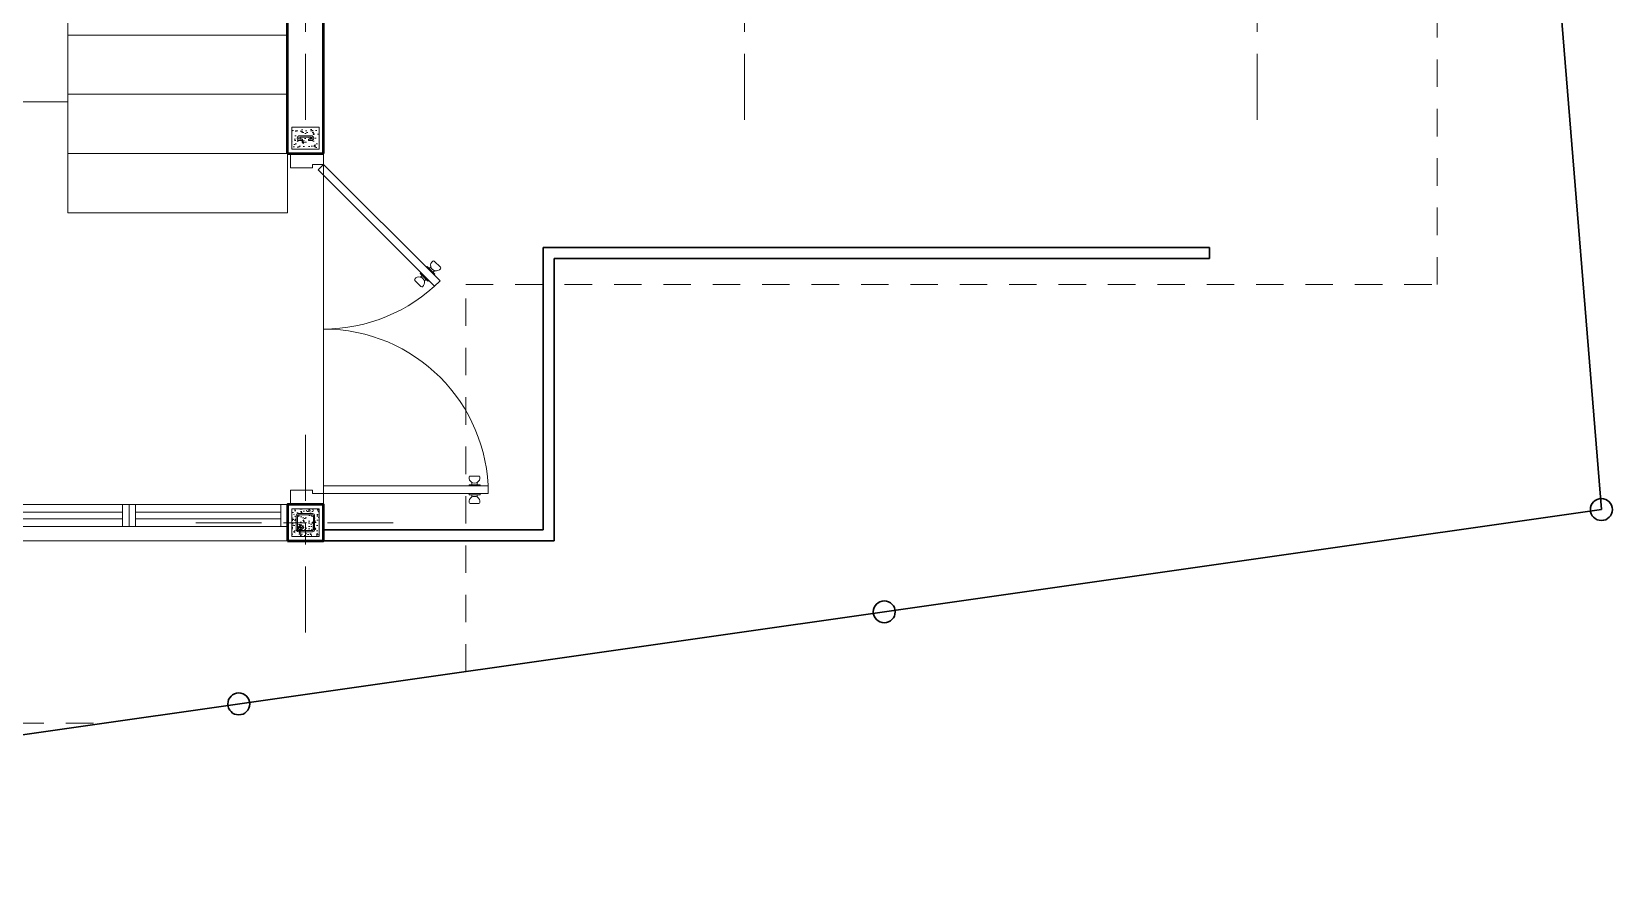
# Model space of a CAD drawing. Header units: millimetres. Extents: x 1147.5 to 1224.1, y 2097.1 to 2139.6.
# Drawn here: x 1164.93 to 1172.13, y 2128.13 to 2132 of the extents above; entities that cross this region are included whole.
import ezdxf

# ---------------------------------------------------------------- set-up
doc = ezdxf.new("R2010")
doc.units = ezdxf.units.MM
doc.linetypes.add('CENTRO2', pattern=[1.125, 0.75, -0.125, 0.125, -0.125])
doc.linetypes.add('HIDDEN2', pattern=[0.1875, 0.125, -0.0625])
for name, color, linetype, lineweight in [('1 EJES', 5, 'CENTRO2', 5), ('1 MUEBLES FIJOS', 1, 'Continuous', 30), ('1 PAREDES', 7, 'Continuous', 50), ('1 PISOS', 3, 'Continuous', 15), ('1 proyecciones', 8, 'HIDDEN2', 5), ('DETALLES ESTRUCTURALES', 7, 'Continuous', 13), ('elec SLT', 14, 'Continuous', 30), ('pyv', 3, 'Continuous', 18)]:
    doc.layers.add(name, color=color, linetype=linetype, lineweight=lineweight)

# ---------------------------------------------------------------- blocks, each defined once
blk = doc.blocks.new('Castillo 0.15 X0.15')
at = {"layer": 'DETALLES ESTRUCTURALES', "ltscale": 3.5}
h = blk.add_hatch(dxfattribs=at)
h.set_pattern_fill('AR-CONC', color=256, scale=0.00029166666655, style=0)
h.set_pattern_definition([(49.99999999999999, (-361.5996081455667, -704.9376167308769), (0.05313719510257962, -0.004648899946987173), [0.0055562499977775, -0.06111874997555251]), (355, (-361.5996081455667, -704.9376167308769), (-0.01027915757212454, 0.05572485415167922), [0.004444999998222001, -0.048894999980442]), (100.451, (-361.5951800622351, -704.9380041371268), (0.04285822963542815, 0.05107570059382151), [0.004722083331444501, -0.0519429166458895]), (46.18420000000002, (-361.5996081455667, -704.9228000642162), (0.07906472022857866, -0.01226234564214048), [0.008334374996666248, -0.09167812496332874]), (96.63559999999998, (-361.593019424736, -704.9238219183825), (0.069242901691622, 0.07216578710573138), [0.007083124997166748, -0.07791437496883422]), (351.1840000000001, (-361.5996081455667, -704.9228000642162), (0.06924301000136686, 0.07216565934714139), [0.006667499997333, -0.07334249997066301]), (21, (-361.5921998122364, -704.9265042308814), (0.04422100660096506, -0.02982744288879142), [0.0055562499977775, -0.06111874997555251]), (326.0000000000001, (-361.5921998122364, -704.9265042308814), (0.01802559159418683, 0.05372149009752119), [0.004444999998222001, -0.048894999980442]), (71.4514, (-361.5885147497378, -704.9289898433804), (0.06224647644972105, 0.02389416682429242), [0.004722083331444501, -0.0519429166458895]), (37.50000000000001, (-361.5996081455667, -704.9376167308769), (0.0009008426143956095, 0.02466188632813824), [0, -0.0483023333140124, 0, -0.049635833313479, 0, -0.04908020831370125]), (7.499999999999999, (-361.5996081455667, -704.9376167308769), (0.01948906822437688, 0.02921933431026379), [0, -0.0282998333220134, 0, -0.0471910833144569, 0, -0.01870604165918425]), (327.5, (-361.6161287288934, -704.9376167308769), (0.03954725690785192, -0.001670883663861405), [0, -0.018520833325925, 0, -0.057784999976886, 0, -0.0766762499693295]), (317.5, (-361.6235370622239, -704.9376167308769), (0.04320434455364019, 0.007416059881755705), [0, -0.0240770833237025, 0, -0.03837516665131661, 0, -0.05445124997821951])])
h.paths.add_polyline_path([(-0.0125, 0.1374999999500758), (-0.1374999999500758, 0.137499999949981), (-0.1374999999500758, 0.0125), (-0.0125, 0.0125)])
h.paths.add_polyline_path([(-0.0425937499881059, 0.116666666625, -0.4142135623730951), (-0.03333333332507579, 0.1074062499620646), (-0.03333333332507579, 0.04259374998782169, -0.4142135623715969), (-0.04259374998791642, 0.03333333332498105), (-0.1074062499619699, 0.03333333332498105, -0.414213562372091), (-0.116666666625, 0.04259374998801116), (-0.116666666625, 0.1074062499620646, -0.4142135623730951), (-0.1074062499621594, 0.116666666625)], flags=16)
h.paths.add_polyline_path([(-0.03862499998952908, 0.1074062499620646, -1), (-0.04656249998630375, 0.1074062499620646, -1)], flags=0)
h.paths.add_polyline_path([(-0.1034374999635825, 0.1074062499620646, -1), (-0.1113749999605467, 0.1074062499620646, -1)], flags=0)
h.paths.add_polyline_path([(-0.1113749999605467, 0.04259374998782169, -0.1164352397052986), (-0.1109559979408371, 0.04436864881252391, 0.1164352397052986)], flags=0)
h.paths.add_polyline_path([(-0.03862499998952908, 0.04259374998782169, -1), (-0.04656249998630375, 0.04259374998782169, -1)], flags=0)
h.paths.add_polyline_path([(-0.1034374999635825, 0.04259374998782169, -1), (-0.1113749999605467, 0.04259374998782169, -1)], flags=0)
h.paths.add_polyline_path([(-0.03862499998952908, 0.1074062499620646, -1), (-0.04656249998630375, 0.1074062499620646, -0.4142135623728769), (-0.04259374998791642, 0.111374999960452), (-0.1074062499619699, 0.111374999960452, -0.4142135623728769), (-0.1034374999635825, 0.1074062499620646, -1), (-0.1113749999605467, 0.1074062499620646), (-0.1113749999603572, 0.05172120682767657), (-0.09627668385854847, 0.06681952292939061), (-0.09253491047646421, 0.0630777495471169), (-0.1102125799988173, 0.04540008002457434, -0.6681786379473831), (-0.1034374999635825, 0.04259374998782169, -0.1989123673818361), (-0.104599919925312, 0.03978741995106902), (-0.08692225040276942, 0.05746508947361158), (-0.0831804770204957, 0.05372331609124312), (-0.098278793122115, 0.03862499998962382), (-0.04259374998791642, 0.03862499998943435, -0.4142135623728769), (-0.04656249998630375, 0.04259374998782169, -1), (-0.03862499998952908, 0.04259374998782169)], flags=0)
blk.add_lwpolyline([(-0.157500000000091, -0.0075), (0.007499999999999979, -0.0075), (0.007499999999999999, 0.1574999999999773), (-0.1575000000000909, 0.1574999999999773)], close=True)
at = {"layer": 'DETALLES ESTRUCTURALES'}
blk.add_lwpolyline([(-0.1374999999500758, 0.0125), (-0.0125, 0.0125), (-0.0125, 0.137499999949981), (-0.1374999999500758, 0.137499999949981)], close=True, dxfattribs=at)
for points in [[(-0.09827879312230449, 0.03862499998952908), (-0.0425937499881059, 0.03862499998943435, 0.414213562373095), (-0.03862499998952908, 0.04259374998782169), (-0.03862499998952908, 0.1074062499620646, 0.414213562373095), (-0.0425937499881059, 0.111374999960452), (-0.1074062499621594, 0.111374999960452, 0.414213562373095), (-0.1113749999605467, 0.1074062499620646), (-0.1113749999605467, 0.04259374998782169, 0.668178637910143), (-0.104599919925312, 0.03978741995106902), (-0.08692225040257996, 0.05746508947351683), (-0.0831804770204957, 0.05372331609124312), (-0.1008581465430383, 0.03604564656870057, -0.668178637917991), (-0.116666666625, 0.04259374998782169), (-0.116666666625, 0.1074062499620646, -0.414213562373095), (-0.1074062499621594, 0.116666666625), (-0.0425937499881059, 0.116666666625, -0.414213562373095), (-0.03333333332507579, 0.1074062499620646), (-0.03333333332507579, 0.04259374998782169, -0.414213562373095), (-0.0425937499881059, 0.03333333332498105), (-0.1074062499621594, 0.03333333332498105)], [(-0.1113749999605467, 0.04259374998791642, -0.1989123673734541), (-0.1102125799988173, 0.04540008002457434), (-0.09253491047627475, 0.06307774954721163), (-0.09627668385854847, 0.06681952292948534), (-0.1113749999605467, 0.05172120682758183)]]:
    blk.add_lwpolyline(points, format="xyb", dxfattribs=at)
for centre in [(-0.1077640932046319, 0.106903762515624), (-0.04295159323057839, 0.106903762515624), (-0.1077640932046319, 0.04209126254138103), (-0.04295159323057839, 0.04209126254138103)]:
    blk.add_circle(centre, 0.0039687499984125, dxfattribs=at)
blk = doc.blocks.new('*U139')
for p, q in [((0, 0), (0.7210400773642719, 0)), ((0.03000000000001136, -0.0349999999999977), (0.6910400773642605, -0.0349999999999977)), ((0.03000000000001136, -0.06500000000000794), (0.6910400773642605, -0.06500000000000794)), ((0, -0.1000000000000057), (0.7210400773642719, -0.1000000000000057))]:
    blk.add_line(p, q)
for points in [[(0, 0), (0.03000000000001136, 0), (0.03000000000001136, -0.1000000000000057), (0, -0.1000000000000057)], [(0.6910400773642605, 0), (0.7210400773642719, 0), (0.7210400773642719, -0.1000000000000057), (0.6910400773642605, -0.1000000000000057)]]:
    blk.add_lwpolyline(points, close=True)
blk = doc.blocks.new('Jamba de 10X15')
at = {"layer": 'DETALLES ESTRUCTURALES', "lineweight": 0, "ltscale": 3.5}
h = blk.add_hatch(dxfattribs=at)
h.set_pattern_fill('AR-CONC', color=256, scale=0.007)
h.set_pattern_definition([(49.99999999999999, (-0.006250000000000006, 0), (0.05020821278205274, -0.004392649448781658), [0.00525, -0.05775]), (355, (-0.006250000000000006, 0), (-0.00971259335291, 0.05265344935900083), [0.0042, -0.0462]), (100.45144446, (-0.002065982330000006, -0.00036605408), (0.04049561927089784, 0.04826079936780406), [0.004461813439999998, -0.04907994783999999]), (46.18420000000002, (-0.006250000000000006, 0.014), (0.07470689314701007, -0.01158634965551536), [0.007874999999999997, -0.08662499999999998]), (96.63563549, (-2.442785000000575e-05, 0.01303446851), (0.06542633619719598, 0.06818830205421854), [0.006692723940000001, -0.07361996319999999]), (351.1841639899999, (-0.006250000000000006, 0.014), (0.06542633615383411, 0.06818830201889932), [0.0063, -0.06930000006999999]), (21, (0.0007499999999999946, 0.0105), (0.04178349364829232, -0.02818332234657372), [0.00525, -0.05775]), (326.0000000000001, (0.0007499999999999946, 0.0105), (0.01703207323451072, 0.05076050315327971), [0.0042, -0.0462]), (71.45144474, (0.004231957779999995, 0.00815138982), (0.05881556637109798, 0.02257718069644477), [0.004461813300000001, -0.04907994784]), (37.50000000000001, (-0.006250000000000006, 0), (0.0008511898722103468, 0.0233025697681918), [0, -0.04564, 0, -0.0469, 0, -0.046375]), (7.499999999999999, (-0.006250000000000006, 0), (0.0184148676209504, 0.02760881983176522), [0, -0.02674, 0, -0.04459, 0, -0.017675]), (327.5, (-0.02186, 0), (0.03736757053206863, -0.001578841021406583), [0, -0.0175, 0, -0.0546, 0, -0.07245]), (317.5, (-0.02886000000000001, 0), (0.04082303185396704, 0.007007348763262241), [0, -0.02275, 0, -0.03626, 0, -0.05145])])
h.paths.add_polyline_path([(-0.01249999999999999, 0.1449999999999773), (-0.1000000000000227, 0.1449999999999773), (-0.09999999999979536, 0.02), (-0.0125, 0.02)])
edge = h.paths.add_edge_path(flags=16)
edge.add_line((-0.06736250000003566, 0.0561124999999447), (-0.06736250000003566, 0.1088875000000326))
edge.add_arc((-0.05624999999995453, 0.1088875000000326), 0.01111250000008113, 0, 180, ccw=False)
edge.add_line((-0.0451374999998734, 0.1088875000000326), (-0.0451374999998734, 0.0963875000000553))
edge.add_line((-0.0451374999998734, 0.0963875000000553), (-0.05148749999998473, 0.0963875000000553))
edge.add_line((-0.05148749999998473, 0.0963875000000553), (-0.05148749999998473, 0.1088875000000326))
edge.add_arc((-0.05624999999995453, 0.1088875000000326), 0.004762499999969805, 0, 180)
edge.add_line((-0.06101249999992434, 0.1088875000000326), (-0.06101249999992434, 0.0561124999999447))
edge.add_arc((-0.05624999999995453, 0.0561124999999447), 0.004762499999969805, 180, 360)
edge.add_line((-0.05148749999998473, 0.0561124999999447), (-0.05148749999998473, 0.06861249999980829))
edge.add_line((-0.05148749999998473, 0.06861249999980829), (-0.0451374999998734, 0.06861249999980829))
edge.add_line((-0.0451374999998734, 0.06861249999980829), (-0.0451374999998734, 0.0561124999999447))
edge.add_arc((-0.05624999999995453, 0.0561124999999447), 0.01111250000008113, -180, 0, ccw=False)
for p, q in [((-0.1062499999999091, 0.165), (0.01375, 0.165)), ((0.01375, 0), (0.01375, 0.165)), ((-0.1062499999999091, 0), (0.01375, 0))]:
    blk.add_line(p, q)
at = {"layer": 'DETALLES ESTRUCTURALES', "lineweight": 15}
blk.add_lwpolyline([(-0.1062499999999091, 0.02), (-0.006249999999999999, 0.02), (-0.006249999999999999, 0.1449999999999773), (-0.1062499999999091, 0.1449999999999773)], close=True, dxfattribs=at)
blk.add_lwpolyline([(-0.06736250000003566, 0.0561124999999447), (-0.06736250000003566, 0.1088875000000326, -0.9999999999999999), (-0.0451374999998734, 0.1088875000000326), (-0.0451374999998734, 0.0963875000000553), (-0.05148749999998473, 0.0963875000000553), (-0.05148749999998473, 0.1088875000000326, 0.9999999999999999), (-0.06101249999992434, 0.1088875000000326), (-0.06101249999992434, 0.0561124999999447, 0.9999999999999999), (-0.05148749999998473, 0.0561124999999447), (-0.05148749999998473, 0.06861249999980829), (-0.0451374999998734, 0.06861249999980829), (-0.0451374999998734, 0.0561124999999447, -0.9999999999999999)], format="xyb", close=True, dxfattribs=at)
for centre in [(-0.05624999999995453, 0.1088875000000326), (-0.05624999999995453, 0.0561124999999447)]:
    blk.add_circle(centre, 0.0047625, dxfattribs=at)
blk = doc.blocks.new('pd')
at = {"layer": 'pyv'}
for p, q in [((0, 1.599999999999454), (-0.1500000000000909, 1.600000000004457)), ((-0.1500000000000909, 1.600000000004457), (-0.1500000000014552, 1.550000000004729)), ((-1.818989403545856e-12, 1.534999999999854), (0, 1.599999999999454)), ((-0.1500000000014552, 1.550000000004729), (-0.6803300859110095, 1.019669914127917)), ((-0.1252512626610951, 1.525251262662096), (-0.6545984968593075, 0.995904028496625)), ((-0.1500000000014552, 1.550000000004729), (-0.100000000001728, 1.55000000000291)), ((-0.1252512626610951, 1.525251262662096), (-0.1500000000014552, 1.550000000004729)), ((-0.100000000001728, 1.55000000000291), (-0.1000000000021828, 1.535000000002583)), ((-0.1000000000021828, 1.535000000002583), (-1.818989403545856e-12, 1.534999999999854)), ((-0.6539245020371709, 1.109715108305409), (-0.6819869324390311, 1.081652677905367)), ((-0.5655361543917934, 1.021326760654119), (-0.5935985847931988, 0.993264330254533)), ((-0.1500000000028194, 0.08499999999503416), (-0.8986100377878756, 0.08499999997093255)), ((-0.8176568651756497, 0.1299999999737338), (-0.8573431348413578, 0.1299999999723696)), ((-0.1500000000028194, 0.08499999999503416), (-0.1500000000014552, 0.04999999999472493)), ((-0.1500000000014552, 0.04999999999472493), (-0.9000000000060027, 0.04999999997107807)), ((-0.817656865171557, 0.004999999973733793), (-0.8573431348377198, 0.004999999972369551)), ((-0.1500000000014552, 0.04999999999472493), (-0.100000000001728, 0.04999999999654392)), ((-0.1500000000000909, -5.002220859751105e-12), (-0.1500000000014552, 0.04999999999472493)), ((0, 0), (-0.1500000000000909, -5.002220859751105e-12)), ((-0.100000000001728, 0.04999999999654392), (-0.1000000000021828, 0.06499999999687134)), ((-0.1000000000021828, 0.06499999999687134), (-1.818989403545856e-12, 0.06499999999959982)), ((-1.818989403545856e-12, 0.06499999999959982), (0, 0))]:
    blk.add_line(p, q, dxfattribs=at)
for points in [[(-0.6184582425553344, 1.081541757479954), (-0.6219937764612951, 1.085077291385915), (-0.6573491155218107, 1.049721952327673), (-0.6538135816158501, 1.046186418421712)], [(-0.6308326112261966, 1.076238456621468), (-0.6385042707224784, 1.08391011611775)], [(-0.6561819402522815, 1.066232446589311), (-0.6485102807564544, 1.058560787092574)], [(-0.5937095052145196, 1.056793020137775), (-0.590173971308559, 1.053257486231814), (-0.6255293103690747, 1.017902147173572), (-0.6290648442750353, 1.021437681079533)], [(-0.6090188161083461, 1.019069322441737), (-0.6166904756041731, 1.026740981938019)], [(-0.59901280607437, 1.044418651466913), (-0.5913411465780882, 1.036746991970631)], [(-0.812500000007276, 0.08499999997366103), (-0.812500000007276, 0.08999999997377017), (-0.8625000000074579, 0.08999999997195118), (-0.8625000000070031, 0.08499999997229679)], [(-0.8500000000076398, 0.1008493648778312), (-0.850000000007185, 0.08999999997286068)], [(-0.8250000000075488, 0.08999999997331543), (-0.8250000000075488, 0.1008493648787407)], [(-0.8125000000059117, 0.04999999997380655), (-0.8125000000059117, 0.04499999997369741), (-0.8625000000060936, 0.04499999997233317), (-0.8625000000060936, 0.04999999997198756)], [(-0.850000000005366, 0.03415063506690785), (-0.8500000000058208, 0.04499999997278792)], [(-0.8250000000057298, 0.04499999997369741), (-0.8250000000057298, 0.03415063506781735)]]:
    blk.add_lwpolyline(points, dxfattribs=at)
for centre, radius, start, end in [((-0.6784513985326157, 1.078117143999407), 0.005000000000000002, 134.9999999981852, 217.8192442167765), ((-0.6626524163793874, 1.09038059224622), 0.02500000000000004, 217.8192442167765, 52.18075577962205), ((-0.650388968131665, 1.106179574398993), 0.005000000000000002, 52.18075577962205, 134.9999999981852), ((-0.1500000000014552, 1.550000000004729), 0.7500000000046302, 224.9999999982037, 269.9999999982022), ((-0.584870670451437, 1.012598846313267), 0.02500000000000004, 37.81924421677652, 232.180755779622), ((-0.569071688297754, 1.02486229456008), 0.005000000000000002, 314.9999999981852, 37.81924421677652), ((-0.5971341186991594, 0.9967998641600389), 0.005000000000000002, 232.180755779622, 314.9999999981852), ((-0.1500000000014552, 0.04999999999472493), 0.7500000000046302, 90.0000000017978, 180.0000000017978), ((-0.8375000000082764, 0.1224999999731153), 0.02500000000000004, 172.8192442203536, 7.180755783217431), ((-0.8573431348413578, 0.1249999999727152), 0.005000000000000002, 90.0000000017978, 172.8192442203536), ((-0.8176568651756497, 0.1249999999736247), 0.005000000000000002, 7.180755783217431, 90.0000000017978), ((-0.8375000000050932, 0.01249999997298801), 0.02500000000000004, 352.8192442203536, 187.1807557832174), ((-0.8573431348377198, 0.00999999997247869), 0.005000000000000002, 187.1807557832174, 270.0000000017978), ((-0.8176568651720117, 0.009999999973842932), 0.005000000000000002, 270.0000000017978, 352.8192442203536)]:
    blk.add_arc(centre, radius, start, end, dxfattribs=at)

msp = doc.modelspace()

# ---------------------------------------------------------------- linework, layer by layer
at = {"layer": '1 EJES', "ltscale": 0.4}
for p, q in [((1166.174809901798, 2131.595615743287), (1166.174809901798, 2132.595615743287)), ((1168.1748099018, 2131.595615743256), (1168.1748099018, 2132.595615743256)), ((1170.509809901798, 2131.595615743287), (1170.509809901798, 2132.595615743287)), ((1166.17480990183, 2129.259038032139), (1166.17480990183, 2130.259038032139)), ((1165.67480990183, 2129.759038032139), (1166.67480990183, 2129.759038032139))]:
    msp.add_line(p, q, dxfattribs=at)
at = {"layer": '1 MUEBLES FIJOS'}
for p, q in [((1172.078091685944, 2129.818815743295), (1171.492968748665, 2137.013115743287)), ((1167.257309901851, 2131.013115743181), (1170.292309901739, 2131.013115743256)), ((1167.257309901768, 2129.726538032068), (1167.257309901851, 2131.013115743181)), ((1170.292309901741, 2130.963115743256), (1170.292309901739, 2131.013115743256)), ((1167.307309901764, 2129.676538032065), (1167.307309901848, 2130.963115743182)), ((1167.307309901848, 2130.963115743182), (1170.292309901741, 2130.963115743256)), ((1160.266024635827, 2128.133115743348), (1172.078091685944, 2129.818815743295)), ((1166.25730990191, 2129.726538032139), (1167.257309901768, 2129.726538032068)), ((1166.257309901906, 2129.676538032139), (1167.307309901764, 2129.676538032065))]:
    msp.add_line(p, q, dxfattribs=at)
for centre in [(1172.078091685944, 2129.818815743295), (1168.811191089242, 2129.352596383692), (1165.87098055221, 2128.93299896005)]:
    msp.add_circle(centre, 0.05, dxfattribs=at)
at = {"layer": '1 PAREDES'}
for p, q in [((1166.092309901846, 2131.441538032138), (1166.092309901798, 2132.178115743287)), ((1166.257309901886, 2131.441538032143), (1166.257309901792, 2132.178115743287)), ((1166.092309901846, 2131.441538032138), (1166.257309901886, 2131.441538032143))]:
    msp.add_line(p, q, dxfattribs=at)
at = {"layer": '1 PISOS'}
for p, q in [((1165.092309901846, 2132.251538032137), (1165.092309901846, 2131.171538032138)), ((1166.092309901846, 2131.441538032138), (1166.092309901846, 2131.171538032138)), ((1166.257309901906, 2131.441538032143), (1166.257309901906, 2129.841538032139))]:
    msp.add_line(p, q, dxfattribs=at)
for points in [[(1165.092309901846, 2131.981538032137), (1166.092309901846, 2131.981538032137)], [(1161.601069437956, 2131.676538032139), (1165.092309901846, 2131.676538032139)], [(1165.092309901846, 2131.711538032137), (1166.092309901846, 2131.711538032137)], [(1165.092309901846, 2131.441538032138), (1166.092309901846, 2131.441538032138)], [(1165.092309901846, 2131.171538032138), (1166.092309901846, 2131.171538032138)]]:
    msp.add_lwpolyline(points, dxfattribs=at)
at = {"layer": '1 proyecciones'}
for p, q in [((1171.330270216177, 2130.844826887714), (1171.330270216177, 2136.844826887714)), ((1166.905368284909, 2129.08061642561), (1166.905368284909, 2130.844826887608)), ((1166.905368284909, 2130.844826887608), (1171.330270216177, 2130.844826887714)), ((1160.583693135793, 2128.844826887714), (1165.253139636664, 2128.844826887636))]:
    msp.add_line(p, q, dxfattribs=at)
at = {"layer": 'pyv'}
msp.add_line((1163.929189669893, 2129.676538032139), (1166.092309901906, 2129.676538032139), dxfattribs=at)

# ---------------------------------------------------------------- block references
at = {"xscale": -1, "rotation": 90}
msp.add_blockref('Jamba de 10X15', (1166.257309901886, 2131.455288032133), dxfattribs=at)
at = {"layer": '1 PAREDES'}
msp.add_blockref('Castillo 0.15 X0.15', (1166.249809901906, 2129.684038032139), dxfattribs=at)
at = {"layer": 'elec SLT', "xscale": -1}
msp.add_blockref('pd', (1166.107309901906, 2129.841538032139), dxfattribs=at)
at = {"layer": 'pyv', "extrusion": (2.220446049250313e-16, -8.157786440681348e-32, -1), "zscale": -1}
for p in [(-1165.371269824622, 2129.841538032153), (-1166.092309901986, 2129.841538032153)]:
    msp.add_blockref('*U139', p, dxfattribs=at)

doc.saveas('drawing.dxf')
